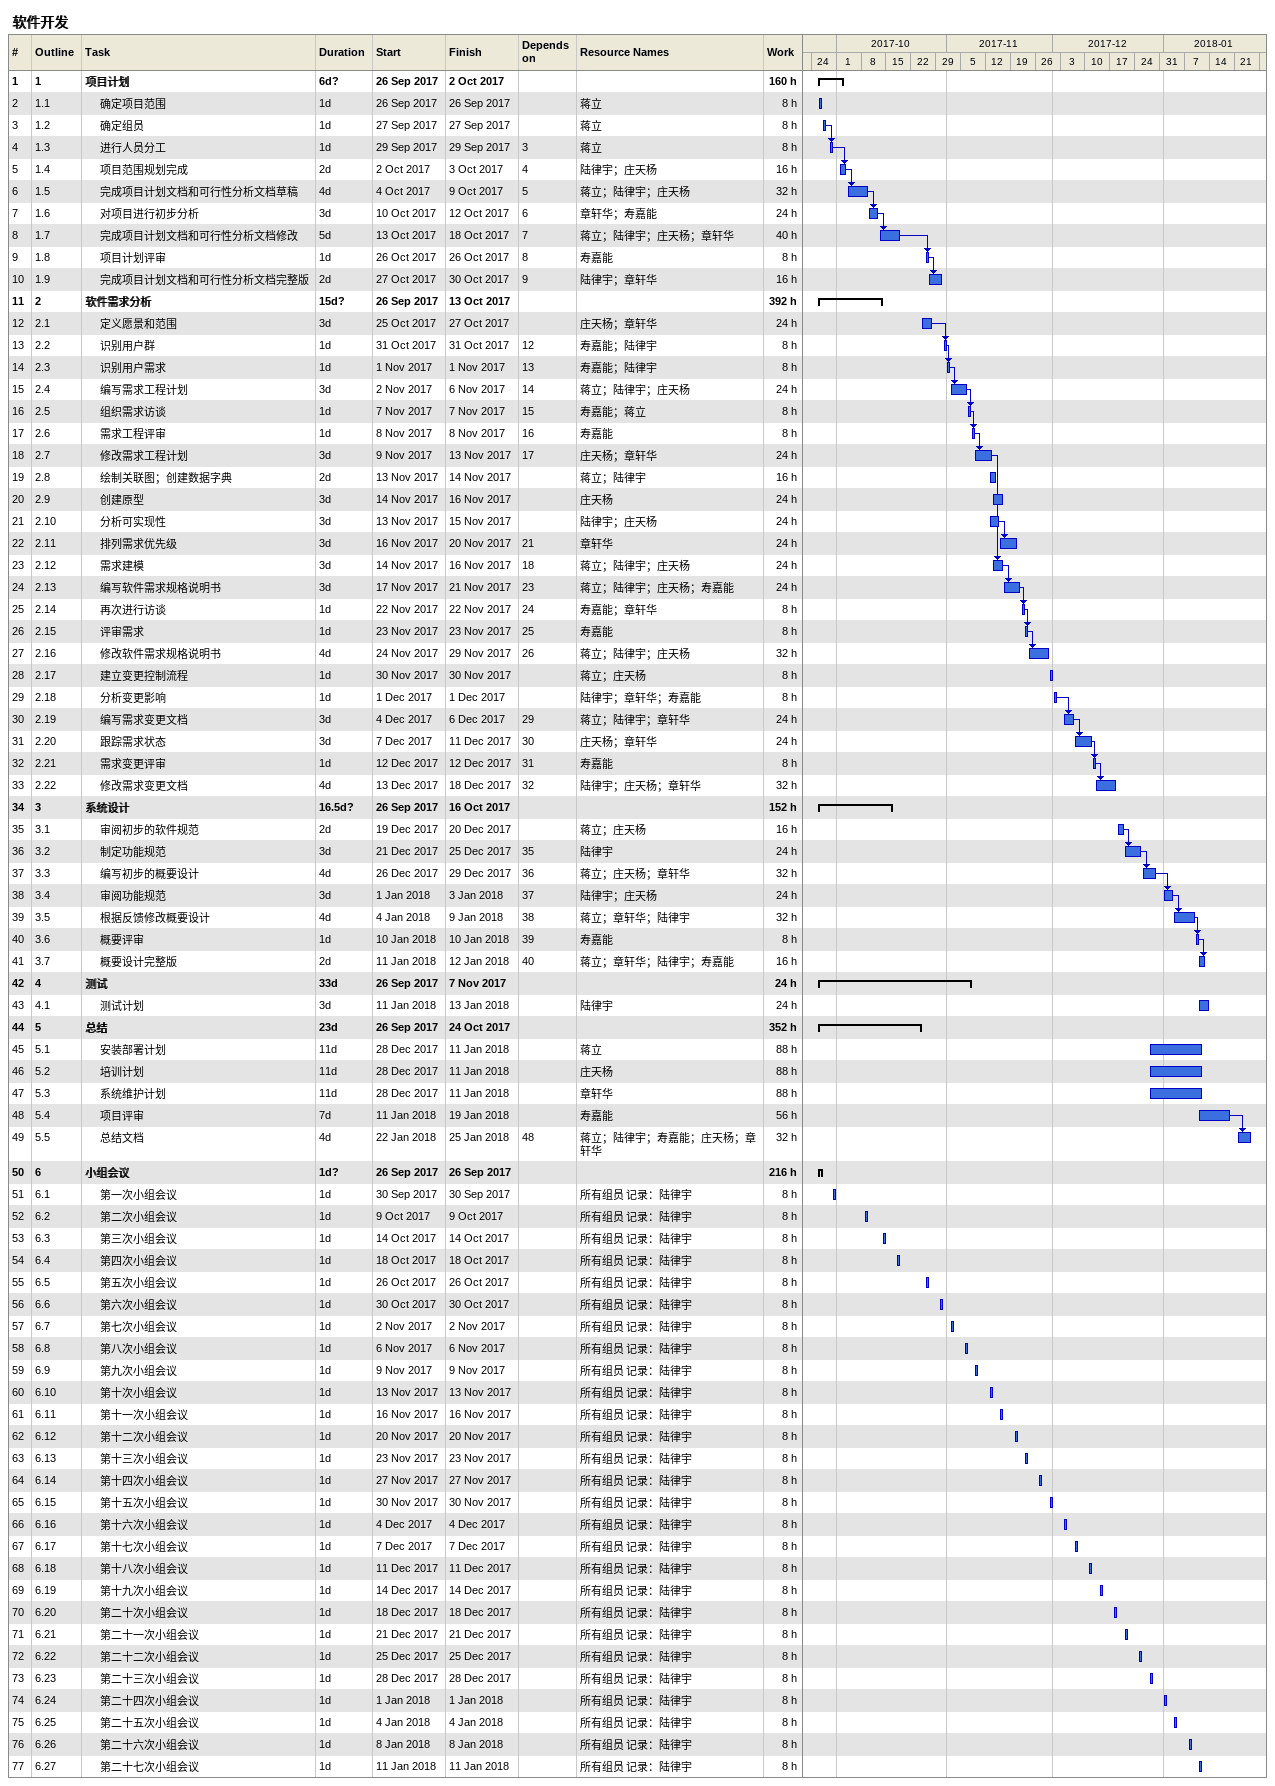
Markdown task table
软件开发

| ID | WBS | Task | Duration | Start | Finish | Predecessors | Resources | Work (h) |
|---|---|---|---|---|---|---|---|---|
| 1 | 1 | **项目计划** | 6d? | 2017-09-26 | 2017-10-02 |  |  | 160 |
| 2 | 1.1 | 确定项目范围 | 1d | 2017-09-26 | 2017-09-26 |  | 蒋立 | 8 |
| 3 | 1.2 | 确定组员 | 1d | 2017-09-27 | 2017-09-27 |  | 蒋立 | 8 |
| 4 | 1.3 | 进行人员分工 | 1d | 2017-09-29 | 2017-09-29 | 3 | 蒋立 | 8 |
| 5 | 1.4 | 项目范围规划完成 | 2d | 2017-10-02 | 2017-10-03 | 4 | 陆律宇；庄天杨 | 16 |
| 6 | 1.5 | 完成项目计划文档和可行性分析文档草稿 | 4d | 2017-10-04 | 2017-10-09 | 5 | 蒋立；陆律宇；庄天杨 | 32 |
| 7 | 1.6 | 对项目进行初步分析 | 3d | 2017-10-10 | 2017-10-12 | 6 | 章轩华；寿嘉能 | 24 |
| 8 | 1.7 | 完成项目计划文档和可行性分析文档修改 | 5d | 2017-10-13 | 2017-10-18 | 7 | 蒋立；陆律宇；庄天杨；章轩华 | 40 |
| 9 | 1.8 | 项目计划评审 | 1d | 2017-10-26 | 2017-10-26 | 8 | 寿嘉能 | 8 |
| 10 | 1.9 | 完成项目计划文档和可行性分析文档完整版 | 2d | 2017-10-27 | 2017-10-30 | 9 | 陆律宇；章轩华 | 16 |
| 11 | 2 | **软件需求分析** | 15d? | 2017-09-26 | 2017-10-13 |  |  | 392 |
| 12 | 2.1 | 定义愿景和范围 | 3d | 2017-10-25 | 2017-10-27 |  | 庄天杨；章轩华 | 24 |
| 13 | 2.2 | 识别用户群 | 1d | 2017-10-31 | 2017-10-31 | 12 | 寿嘉能；陆律宇 | 8 |
| 14 | 2.3 | 识别用户需求 | 1d | 2017-11-01 | 2017-11-01 | 13 | 寿嘉能；陆律宇 | 8 |
| 15 | 2.4 | 编写需求工程计划 | 3d | 2017-11-02 | 2017-11-06 | 14 | 蒋立；陆律宇；庄天杨 | 24 |
| 16 | 2.5 | 组织需求访谈 | 1d | 2017-11-07 | 2017-11-07 | 15 | 寿嘉能；蒋立 | 8 |
| 17 | 2.6 | 需求工程评审 | 1d | 2017-11-08 | 2017-11-08 | 16 | 寿嘉能 | 8 |
| 18 | 2.7 | 修改需求工程计划 | 3d | 2017-11-09 | 2017-11-13 | 17 | 庄天杨；章轩华 | 24 |
| 19 | 2.8 | 绘制关联图；创建数据字典 | 2d | 2017-11-13 | 2017-11-14 |  | 蒋立；陆律宇 | 16 |
| 20 | 2.9 | 创建原型 | 3d | 2017-11-14 | 2017-11-16 |  | 庄天杨 | 24 |
| 21 | 2.10 | 分析可实现性 | 3d | 2017-11-13 | 2017-11-15 |  | 陆律宇；庄天杨 | 24 |
| 22 | 2.11 | 排列需求优先级 | 3d | 2017-11-16 | 2017-11-20 | 21 | 章轩华 | 24 |
| 23 | 2.12 | 需求建模 | 3d | 2017-11-14 | 2017-11-16 | 18 | 蒋立；陆律宇；庄天杨 | 24 |
| 24 | 2.13 | 编写软件需求规格说明书 | 3d | 2017-11-17 | 2017-11-21 | 23 | 蒋立；陆律宇；庄天杨；寿嘉能 | 24 |
| 25 | 2.14 | 再次进行访谈 | 1d | 2017-11-22 | 2017-11-22 | 24 | 寿嘉能；章轩华 | 8 |
| 26 | 2.15 | 评审需求 | 1d | 2017-11-23 | 2017-11-23 | 25 | 寿嘉能 | 8 |
| 27 | 2.16 | 修改软件需求规格说明书 | 4d | 2017-11-24 | 2017-11-29 | 26 | 蒋立；陆律宇；庄天杨 | 32 |
| 28 | 2.17 | 建立变更控制流程 | 1d | 2017-11-30 | 2017-11-30 |  | 蒋立；庄天杨 | 8 |
| 29 | 2.18 | 分析变更影响 | 1d | 2017-12-01 | 2017-12-01 |  | 陆律宇；章轩华；寿嘉能 | 8 |
| 30 | 2.19 | 编写需求变更文档 | 3d | 2017-12-04 | 2017-12-06 | 29 | 蒋立；陆律宇；章轩华 | 24 |
| 31 | 2.20 | 跟踪需求状态 | 3d | 2017-12-07 | 2017-12-11 | 30 | 庄天杨；章轩华 | 24 |
| 32 | 2.21 | 需求变更评审 | 1d | 2017-12-12 | 2017-12-12 | 31 | 寿嘉能 | 8 |
| 33 | 2.22 | 修改需求变更文档 | 4d | 2017-12-13 | 2017-12-18 | 32 | 陆律宇；庄天杨；章轩华 | 32 |
| 34 | 3 | **系统设计** | 16.5d? | 2017-09-26 | 2017-10-16 |  |  | 152 |
| 35 | 3.1 | 审阅初步的软件规范 | 2d | 2017-12-19 | 2017-12-20 |  | 蒋立；庄天杨 | 16 |
| 36 | 3.2 | 制定功能规范 | 3d | 2017-12-21 | 2017-12-25 | 35 | 陆律宇 | 24 |
| 37 | 3.3 | 编写初步的概要设计 | 4d | 2017-12-26 | 2017-12-29 | 36 | 蒋立；庄天杨；章轩华 | 32 |
| 38 | 3.4 | 审阅功能规范 | 3d | 2018-01-01 | 2018-01-03 | 37 | 陆律宇；庄天杨 | 24 |
| 39 | 3.5 | 根据反馈修改概要设计 | 4d | 2018-01-04 | 2018-01-09 | 38 | 蒋立；章轩华；陆律宇 | 32 |
| 40 | 3.6 | 概要评审 | 1d | 2018-01-10 | 2018-01-10 | 39 | 寿嘉能 | 8 |
| 41 | 3.7 | 概要设计完整版 | 2d | 2018-01-11 | 2018-01-12 | 40 | 蒋立；章轩华；陆律宇；寿嘉能 | 16 |
| 42 | 4 | **测试** | 33d | 2017-09-26 | 2017-11-07 |  |  | 24 |
| 43 | 4.1 | 测试计划 | 3d | 2018-01-11 | 2018-01-13 |  | 陆律宇 | 24 |
| 44 | 5 | **总结** | 23d | 2017-09-26 | 2017-10-24 |  |  | 352 |
| 45 | 5.1 | 安装部署计划 | 11d | 2017-12-28 | 2018-01-11 |  | 蒋立 | 88 |
| 46 | 5.2 | 培训计划 | 11d | 2017-12-28 | 2018-01-11 |  | 庄天杨 | 88 |
| 47 | 5.3 | 系统维护计划 | 11d | 2017-12-28 | 2018-01-11 |  | 章轩华 | 88 |
| 48 | 5.4 | 项目评审 | 7d | 2018-01-11 | 2018-01-19 |  | 寿嘉能 | 56 |
| 49 | 5.5 | 总结文档 | 4d | 2018-01-22 | 2018-01-25 | 48 | 蒋立；陆律宇；寿嘉能；庄天杨；章轩华 | 32 |
| 50 | 6 | **小组会议** | 1d? | 2017-09-26 | 2017-09-26 |  |  | 216 |
| 51 | 6.1 | 第一次小组会议 | 1d | 2017-09-30 | 2017-09-30 |  | 所有组员 记录：陆律宇 | 8 |
| 52 | 6.2 | 第二次小组会议 | 1d | 2017-10-09 | 2017-10-09 |  | 所有组员 记录：陆律宇 | 8 |
| 53 | 6.3 | 第三次小组会议 | 1d | 2017-10-14 | 2017-10-14 |  | 所有组员 记录：陆律宇 | 8 |
| 54 | 6.4 | 第四次小组会议 | 1d | 2017-10-18 | 2017-10-18 |  | 所有组员 记录：陆律宇 | 8 |
| 55 | 6.5 | 第五次小组会议 | 1d | 2017-10-26 | 2017-10-26 |  | 所有组员 记录：陆律宇 | 8 |
| 56 | 6.6 | 第六次小组会议 | 1d | 2017-10-30 | 2017-10-30 |  | 所有组员 记录：陆律宇 | 8 |
| 57 | 6.7 | 第七次小组会议 | 1d | 2017-11-02 | 2017-11-02 |  | 所有组员 记录：陆律宇 | 8 |
| 58 | 6.8 | 第八次小组会议 | 1d | 2017-11-06 | 2017-11-06 |  | 所有组员 记录：陆律宇 | 8 |
| 59 | 6.9 | 第九次小组会议 | 1d | 2017-11-09 | 2017-11-09 |  | 所有组员 记录：陆律宇 | 8 |
| 60 | 6.10 | 第十次小组会议 | 1d | 2017-11-13 | 2017-11-13 |  | 所有组员 记录：陆律宇 | 8 |
| 61 | 6.11 | 第十一次小组会议 | 1d | 2017-11-16 | 2017-11-16 |  | 所有组员 记录：陆律宇 | 8 |
| 62 | 6.12 | 第十二次小组会议 | 1d | 2017-11-20 | 2017-11-20 |  | 所有组员 记录：陆律宇 | 8 |
| 63 | 6.13 | 第十三次小组会议 | 1d | 2017-11-23 | 2017-11-23 |  | 所有组员 记录：陆律宇 | 8 |
| 64 | 6.14 | 第十四次小组会议 | 1d | 2017-11-27 | 2017-11-27 |  | 所有组员 记录：陆律宇 | 8 |
| 65 | 6.15 | 第十五次小组会议 | 1d | 2017-11-30 | 2017-11-30 |  | 所有组员 记录：陆律宇 | 8 |
| 66 | 6.16 | 第十六次小组会议 | 1d | 2017-12-04 | 2017-12-04 |  | 所有组员 记录：陆律宇 | 8 |
| 67 | 6.17 | 第十七次小组会议 | 1d | 2017-12-07 | 2017-12-07 |  | 所有组员 记录：陆律宇 | 8 |
| 68 | 6.18 | 第十八次小组会议 | 1d | 2017-12-11 | 2017-12-11 |  | 所有组员 记录：陆律宇 | 8 |
| 69 | 6.19 | 第十九次小组会议 | 1d | 2017-12-14 | 2017-12-14 |  | 所有组员 记录：陆律宇 | 8 |
| 70 | 6.20 | 第二十次小组会议 | 1d | 2017-12-18 | 2017-12-18 |  | 所有组员 记录：陆律宇 | 8 |
| 71 | 6.21 | 第二十一次小组会议 | 1d | 2017-12-21 | 2017-12-21 |  | 所有组员 记录：陆律宇 | 8 |
| 72 | 6.22 | 第二十二次小组会议 | 1d | 2017-12-25 | 2017-12-25 |  | 所有组员 记录：陆律宇 | 8 |
| 73 | 6.23 | 第二十三次小组会议 | 1d | 2017-12-28 | 2017-12-28 |  | 所有组员 记录：陆律宇 | 8 |
| 74 | 6.24 | 第二十四次小组会议 | 1d | 2018-01-01 | 2018-01-01 |  | 所有组员 记录：陆律宇 | 8 |
| 75 | 6.25 | 第二十五次小组会议 | 1d | 2018-01-04 | 2018-01-04 |  | 所有组员 记录：陆律宇 | 8 |
| 76 | 6.26 | 第二十六次小组会议 | 1d | 2018-01-08 | 2018-01-08 |  | 所有组员 记录：陆律宇 | 8 |
| 77 | 6.27 | 第二十七次小组会议 | 1d | 2018-01-11 | 2018-01-11 |  | 所有组员 记录：陆律宇 | 8 |
